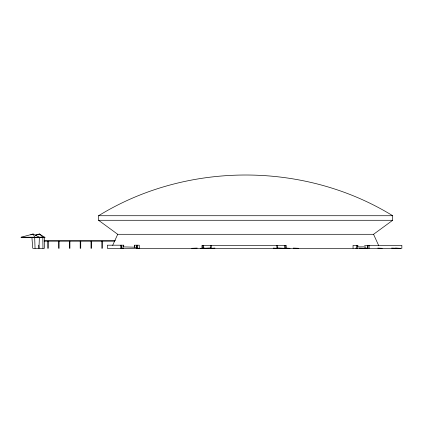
<?xml version="1.0" encoding="UTF-8"?>
<svg xmlns="http://www.w3.org/2000/svg" width="423" height="423" viewBox="0 0 423 423"><rect width="100%" height="100%" fill="white"/><g stroke="black" fill="none" stroke-linecap="round" stroke-linejoin="round"><path stroke-width="0.63" d="M44.542 237.694L44.399 248.317L32.756 248.317L31.937 237.694M39.36 237.694L38.979 248.317L38.699 245.192M112.655 245.393L117.71 234.3L373.557 234.3L392.692 220.288L392.692 215.725C304.444 161.443 186.829 161.443 98.575 215.725L98.575 220.288L117.71 234.3M30.768 234.924L33.126 234.009L39.36 237.218M35.22 235.331L39.524 234.009L44.542 237.218M35.157 235.193L39.524 234.009L42.823 237.218M21.15 237.218L44.938 237.218L44.938 237.694L21.15 237.694L21.15 237.218L33.126 234.009L34.67 237.218L35.051 248.317M122.744 248.317L123.69 248.137M214.932 248.079L211.341 248.317L211.373 245.366M200.497 248.317L204.843 248.1M98.575 215.725L392.692 215.725M98.575 220.288L392.692 220.288M44.145 240.539L115.379 240.539M44.145 241.189L114.718 241.189M123.844 245.203L107.315 245.203L107.315 248.317L401.85 248.317L401.85 245.366L364.568 245.366M134.546 247.069L134.546 245.203L139.267 245.203L139.267 248.317M122.691 246.868L134.551 247.185A64.148 1.898 0.3 0 1 136.275 247.344M365.504 246.868L357.837 246.868L357.837 245.366L353.052 245.366L353.052 248.317M395.537 248.09L400.407 248.317M382.196 248.317L378.955 248.158A49.412 1.385 0.1 0 1 377.792 248.09M285.662 248.1L290.004 248.317M273.274 248.079L276.859 248.317M373.557 234.3L378.611 245.393M136.846 247.693L136.756 245.203L136.756 248.317M42.823 237.694L42.966 248.317M134.546 245.203L134.551 247.185M369.12 245.366L369.12 248.317M367.978 245.366L367.978 248.317M367.65 245.366L367.65 248.317L365.731 248.005A41.925 1.972 0 0 1 364.98 247.429M357.736 245.366L357.736 248.317M356.594 245.366L356.594 248.317M286.228 248.317L286.228 245.366L201.977 245.366L201.977 248.317M285.372 245.366L285.372 248.317M284.547 245.366L284.547 248.317A52.605 0.989 1.9 0 0 277.472 247.947M277.689 245.366L277.689 248.317M276.827 245.366L276.827 248.317M210.517 245.366L210.517 248.317M203.659 245.366L203.659 248.317A52.605 0.989 -1.9 0 1 210.733 247.947M202.834 245.366L202.834 248.317M137.322 245.203L137.322 248.317M123.4 245.203L123.4 246.868M121.449 245.203L121.449 248.317L122.395 248.137A48.423 1.866 0.3 0 0 122.956 247.82M121.338 245.203L121.338 248.317M120.767 245.203L120.767 248.317M102.361 241.189L102.361 248.317L101.837 248.317L101.837 241.189M91.548 241.189L91.548 248.317L91.019 248.317L91.019 241.189M80.73 241.189L80.73 248.317L80.201 248.317L80.201 241.189M69.911 241.189L69.911 248.317L69.388 248.317L69.388 241.189M59.098 241.189L59.098 248.317L58.57 248.317L58.57 241.189M48.28 241.189L48.28 248.317L47.751 248.317L47.751 241.189M137.946 248.158A64.148 1.898 0.3 0 1 136.867 248.317M139.241 248.158A64.148 1.898 0.3 0 1 138.162 248.317M364.949 248.317A69.446 1.412 0 0 1 359.227 248.1M293.287 248.084A66.76 0.989 1.4 0 1 298.765 248.317M191.741 248.317A66.76 0.989 -1.4 0 1 197.218 248.084M397.847 248.317A52.605 1.031 1.9 0 1 391.608 248.079M357.403 248.317A52.605 2.02 0 0 1 355.701 248.105"/></g></svg>
